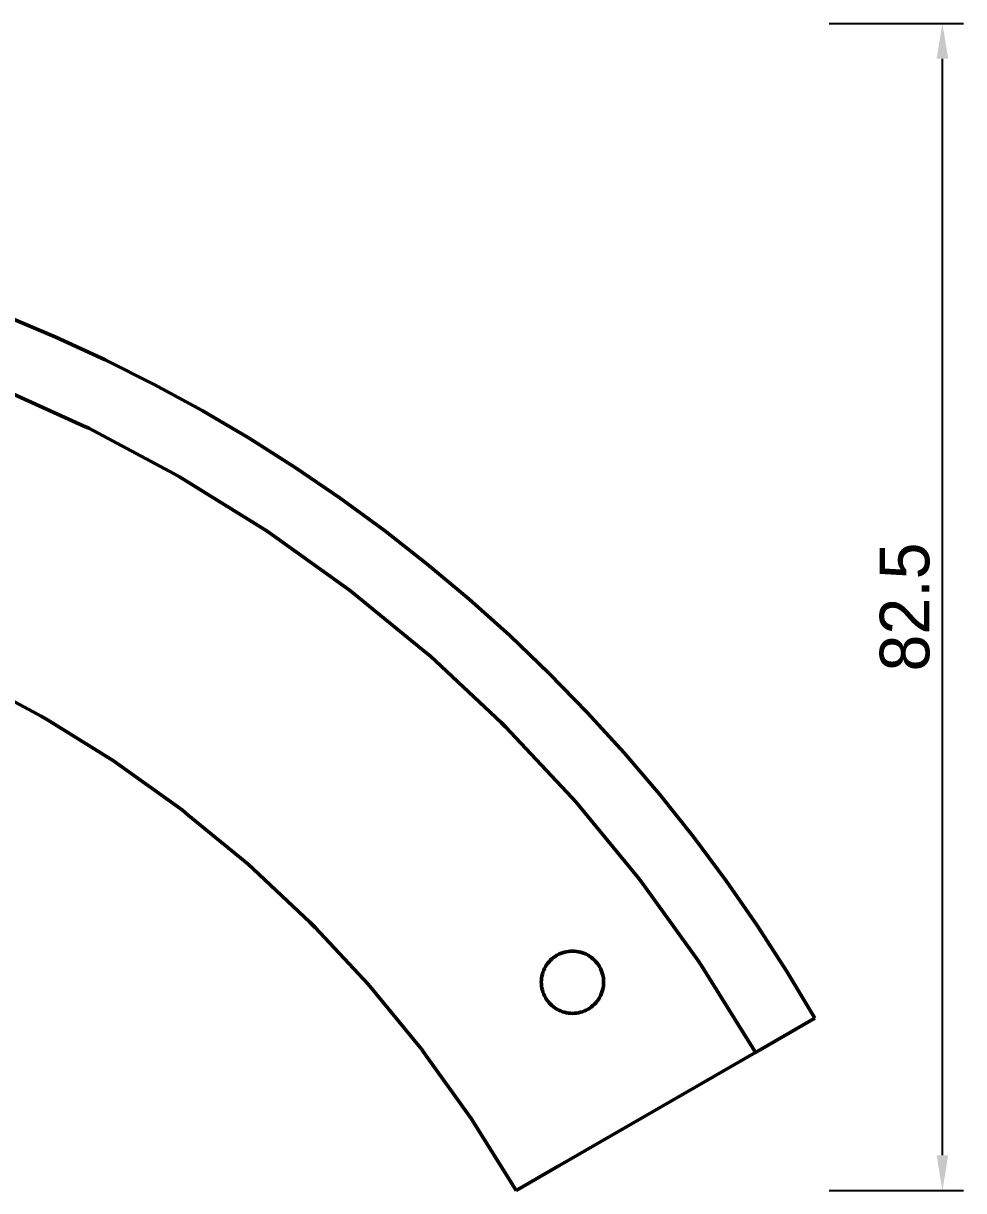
# Model space of a CAD drawing. Header units: millimetres. Extents: x 0 to 594, y 0 to 420.
# Drawn here: x 206.3 to 272.7, y 132.2 to 214.7 of the extents above; entities that cross this region are included whole.
import ezdxf

# ---------------------------------------------------------------- set-up
doc = ezdxf.new("R2010")
doc.units = ezdxf.units.MM
doc.linetypes.add('DASHED', pattern=[1.524, 1.27, -0.254])
for name, color, linetype, lineweight in [('COTAS', 7, 'CONTINUOUS', 25), ('OCULTA', 8, 'DASHED', 25), ('VISIBLE', 7, 'CONTINUOUS', 50)]:
    doc.layers.add(name, color=color, linetype=linetype, lineweight=lineweight)
doc.dimstyles.new('F3D_1000', dxfattribs={"dimtxt": 3.5, "dimasz": 2.5, "dimexe": 1.5, "dimexo": 1, "dimgap": 0.9, "dimtad": 1, "dimdec": 1, "dimdsep": 46, "dimcen": 2.5, "dimazin": 3, "dimtfac": 1, "dimtmove": 0, "dimatfit": 3})

msp = doc.modelspace()

# ---------------------------------------------------------------- linework, layer by layer
at = {"layer": 'OCULTA'}
for p, q in [((205.021, 194.017), (208.575, 192.519)), ((208.575, 192.519), (212.076, 190.904)), ((212.076, 190.904), (215.522, 189.173)), ((218.909, 187.329), (215.522, 189.173)), ((222.232, 185.373), (218.909, 187.329)), ((225.489, 183.308), (222.232, 185.373)), ((228.675, 181.136), (225.489, 183.308)), ((228.675, 181.136), (231.787, 178.859)), ((234.822, 176.479), (231.787, 178.859)), ((234.822, 176.479), (237.776, 174.001)), ((240.646, 171.425), (237.776, 174.001)), ((240.646, 171.425), (243.429, 168.756)), ((246.121, 165.995), (243.429, 168.756)), ((248.72, 163.147), (246.121, 165.995)), ((251.224, 160.213), (248.72, 163.147)), ((253.628, 157.199), (251.224, 160.213)), ((253.628, 157.199), (255.931, 154.105)), ((258.129, 150.938), (255.931, 154.105)), ((260.221, 147.698), (258.129, 150.938)), ((243.421, 148.384), (243.519, 148.489)), ((243.519, 148.489), (243.624, 148.587)), ((243.624, 148.587), (243.735, 148.678)), ((243.735, 148.678), (243.852, 148.762)), ((243.852, 148.762), (243.975, 148.838)), ((243.975, 148.838), (244.102, 148.906)), ((244.102, 148.906), (244.233, 148.966)), ((244.233, 148.966), (244.367, 149.016)), ((244.367, 149.016), (244.505, 149.058)), ((244.505, 149.058), (244.645, 149.091)), ((244.645, 149.091), (244.787, 149.114)), ((244.787, 149.114), (244.931, 149.128)), ((244.931, 149.128), (245.075, 149.133)), ((245.075, 149.133), (245.218, 149.128)), ((245.218, 149.128), (245.362, 149.114)), ((245.362, 149.114), (245.504, 149.091)), ((245.504, 149.091), (245.644, 149.058)), ((245.644, 149.058), (245.782, 149.016)), ((245.917, 148.966), (245.782, 149.016)), ((246.048, 148.906), (245.917, 148.966)), ((246.048, 148.906), (246.175, 148.838)), ((246.297, 148.762), (246.175, 148.838)), ((246.297, 148.762), (246.414, 148.678)), ((246.414, 148.678), (246.525, 148.587)), ((246.63, 148.489), (246.525, 148.587)), ((246.729, 148.384), (246.63, 148.489)), ((242.991, 147.64), (243.042, 147.775)), ((243.042, 147.775), (243.101, 147.906)), ((243.101, 147.906), (243.169, 148.033)), ((243.169, 148.033), (243.245, 148.155)), ((243.245, 148.155), (243.329, 148.272)), ((243.329, 148.272), (243.421, 148.384)), ((246.82, 148.272), (246.729, 148.384)), ((246.82, 148.272), (246.904, 148.155)), ((246.98, 148.033), (246.904, 148.155)), ((247.048, 147.906), (246.98, 148.033)), ((247.107, 147.775), (247.048, 147.906)), ((247.158, 147.64), (247.107, 147.775)), ((262.205, 144.391), (260.221, 147.698)), ((242.875, 146.933), (242.879, 147.077)), ((242.879, 146.789), (242.875, 146.933)), ((242.879, 147.077), (242.893, 147.22)), ((242.893, 147.22), (242.917, 147.362)), ((242.917, 147.362), (242.95, 147.503)), ((242.95, 147.503), (242.991, 147.64)), ((247.2, 147.503), (247.158, 147.64)), ((247.232, 147.362), (247.2, 147.503)), ((247.256, 147.22), (247.232, 147.362)), ((247.27, 147.077), (247.256, 147.22)), ((247.275, 146.933), (247.27, 147.077)), ((247.27, 146.789), (247.275, 146.933)), ((242.893, 146.646), (242.879, 146.789)), ((242.917, 146.504), (242.893, 146.646)), ((242.95, 146.364), (242.917, 146.504)), ((242.95, 146.364), (242.991, 146.226)), ((243.042, 146.091), (242.991, 146.226)), ((243.101, 145.96), (243.042, 146.091)), ((247.048, 145.96), (247.107, 146.091)), ((247.107, 146.091), (247.158, 146.226)), ((247.158, 146.226), (247.2, 146.364)), ((247.2, 146.364), (247.232, 146.504)), ((247.232, 146.504), (247.256, 146.646)), ((247.256, 146.646), (247.27, 146.789)), ((243.169, 145.833), (243.101, 145.96)), ((243.245, 145.711), (243.169, 145.833)), ((243.329, 145.594), (243.245, 145.711)), ((243.329, 145.594), (243.421, 145.483)), ((243.519, 145.377), (243.421, 145.483)), ((243.519, 145.377), (243.624, 145.279)), ((243.735, 145.188), (243.624, 145.279)), ((243.735, 145.188), (243.852, 145.104)), ((246.297, 145.104), (246.414, 145.188)), ((246.414, 145.188), (246.525, 145.279)), ((246.525, 145.279), (246.63, 145.377)), ((246.63, 145.377), (246.729, 145.483)), ((246.729, 145.483), (246.82, 145.594)), ((246.82, 145.594), (246.904, 145.711)), ((246.904, 145.711), (246.98, 145.833)), ((246.98, 145.833), (247.048, 145.96)), ((243.975, 145.028), (243.852, 145.104)), ((244.102, 144.96), (243.975, 145.028)), ((244.102, 144.96), (244.233, 144.901)), ((244.233, 144.901), (244.367, 144.85)), ((244.505, 144.808), (244.367, 144.85)), ((244.505, 144.808), (244.645, 144.775)), ((244.787, 144.752), (244.645, 144.775)), ((244.931, 144.738), (244.787, 144.752)), ((244.931, 144.738), (245.075, 144.733)), ((245.075, 144.733), (245.218, 144.738)), ((245.218, 144.738), (245.362, 144.752)), ((245.362, 144.752), (245.504, 144.775)), ((245.504, 144.775), (245.644, 144.808)), ((245.644, 144.808), (245.782, 144.85)), ((245.782, 144.85), (245.917, 144.901)), ((245.917, 144.901), (246.048, 144.96)), ((246.048, 144.96), (246.175, 145.028)), ((246.175, 145.028), (246.297, 145.104)), ((262.205, 144.391), (262.205, 144.391))]:
    msp.add_line(p, q, dxfattribs=at)
at = {"layer": 'VISIBLE'}
for p, q in [((205.021, 194.017), (208.575, 192.519)), ((205.021, 194.017), (208.575, 192.519)), ((208.575, 192.519), (212.076, 190.904)), ((208.575, 192.519), (208.575, 192.519)), ((208.575, 192.519), (212.076, 190.904)), ((212.076, 190.904), (215.522, 189.173)), ((212.076, 190.904), (212.076, 190.904)), ((212.076, 190.904), (215.522, 189.173)), ((210.526, 186.259), (204.284, 189.087)), ((218.909, 187.329), (215.522, 189.173)), ((215.522, 189.173), (215.522, 189.173)), ((215.522, 189.173), (218.909, 187.329)), ((222.232, 185.373), (218.909, 187.329)), ((218.909, 187.329), (218.909, 187.329)), ((218.909, 187.329), (222.232, 185.373)), ((210.526, 186.259), (210.909, 186.085)), ((210.909, 186.085), (216.953, 182.854)), ((225.489, 183.308), (222.232, 185.373)), ((222.232, 185.373), (222.232, 185.373)), ((222.232, 185.373), (225.489, 183.308)), ((228.675, 181.136), (225.489, 183.308)), ((225.489, 183.308), (225.489, 183.308)), ((225.489, 183.308), (228.675, 181.136)), ((217.324, 182.656), (216.953, 182.854)), ((217.324, 182.656), (223.144, 179.037)), ((228.675, 181.136), (231.787, 178.859)), ((228.675, 181.136), (228.675, 181.136)), ((228.675, 181.136), (231.787, 178.859)), ((223.501, 178.815), (223.144, 179.037)), ((223.501, 178.815), (229.072, 174.823)), ((234.822, 176.479), (231.787, 178.859)), ((231.787, 178.859), (231.787, 178.859)), ((231.787, 178.859), (234.822, 176.479)), ((234.822, 176.479), (237.776, 174.001)), ((234.822, 176.479), (234.822, 176.479)), ((234.822, 176.479), (237.776, 174.001)), ((229.414, 174.578), (229.072, 174.823)), ((234.712, 170.23), (229.414, 174.578)), ((240.646, 171.425), (237.776, 174.001)), ((237.776, 174.001), (237.776, 174.001)), ((237.776, 174.001), (240.646, 171.425)), ((240.646, 171.425), (243.429, 168.756)), ((240.646, 171.425), (240.646, 171.425)), ((240.646, 171.425), (243.429, 168.756)), ((235.037, 169.964), (234.712, 170.23)), ((235.037, 169.964), (240.039, 165.279)), ((207.56, 165.743), (202.737, 168.321)), ((207.56, 165.743), (202.737, 168.321)), ((246.121, 165.995), (243.429, 168.756)), ((243.429, 168.756), (243.429, 168.756)), ((243.429, 168.756), (246.121, 165.995)), ((248.72, 163.147), (246.121, 165.995)), ((246.121, 165.995), (246.121, 165.995)), ((246.121, 165.995), (248.72, 163.147)), ((208.007, 165.465), (207.56, 165.743)), ((208.007, 165.465), (207.56, 165.743)), ((207.56, 165.743), (207.56, 165.743)), ((208.007, 165.465), (212.651, 162.577)), ((212.651, 162.577), (208.007, 165.465)), ((240.039, 165.279), (240.346, 164.991)), ((245.031, 159.989), (240.346, 164.991)), ((213.08, 162.27), (212.651, 162.577)), ((213.08, 162.27), (212.651, 162.577)), ((212.651, 162.577), (212.651, 162.577)), ((251.224, 160.213), (248.72, 163.147)), ((248.72, 163.147), (248.72, 163.147)), ((248.72, 163.147), (251.224, 160.213)), ((217.525, 159.084), (213.08, 162.27)), ((217.525, 159.084), (213.08, 162.27)), ((253.628, 157.199), (251.224, 160.213)), ((251.224, 160.213), (251.224, 160.213)), ((251.224, 160.213), (253.628, 157.199)), ((245.318, 159.682), (245.031, 159.989)), ((245.318, 159.682), (249.666, 154.385)), ((217.933, 158.75), (217.525, 159.084)), ((217.933, 158.75), (217.525, 159.084)), ((217.525, 159.084), (217.525, 159.084)), ((222.16, 155.28), (217.933, 158.75)), ((222.16, 155.28), (217.933, 158.75)), ((253.628, 157.199), (255.931, 154.105)), ((253.628, 157.199), (253.628, 157.199)), ((253.628, 157.199), (255.931, 154.105)), ((222.16, 155.28), (222.545, 154.92)), ((222.545, 154.92), (222.16, 155.28)), ((222.16, 155.28), (222.16, 155.28)), ((226.536, 151.182), (222.545, 154.92)), ((226.536, 151.182), (222.545, 154.92)), ((249.933, 154.059), (249.666, 154.385)), ((253.925, 148.489), (249.933, 154.059)), ((258.129, 150.938), (255.931, 154.105)), ((255.931, 154.105), (255.931, 154.105)), ((255.931, 154.105), (258.129, 150.938)), ((226.897, 150.797), (226.536, 151.182)), ((226.897, 150.797), (226.536, 151.182)), ((226.536, 151.182), (226.536, 151.182)), ((230.635, 146.805), (226.897, 150.797)), ((230.635, 146.805), (226.897, 150.797)), ((260.221, 147.698), (258.129, 150.938)), ((258.129, 150.938), (258.129, 150.938)), ((258.129, 150.938), (260.221, 147.698)), ((243.421, 148.384), (243.519, 148.489)), ((243.519, 148.489), (243.421, 148.384)), ((243.519, 148.489), (243.624, 148.587)), ((243.624, 148.587), (243.519, 148.489)), ((243.519, 148.489), (243.519, 148.489)), ((243.624, 148.587), (243.735, 148.678)), ((243.735, 148.678), (243.624, 148.587)), ((243.624, 148.587), (243.624, 148.587)), ((243.735, 148.678), (243.852, 148.762)), ((243.852, 148.762), (243.735, 148.678)), ((243.735, 148.678), (243.735, 148.678)), ((243.852, 148.762), (243.975, 148.838)), ((243.975, 148.838), (243.852, 148.762)), ((243.852, 148.762), (243.852, 148.762)), ((243.975, 148.838), (244.102, 148.906)), ((244.102, 148.906), (243.975, 148.838)), ((243.975, 148.838), (243.975, 148.838)), ((244.102, 148.906), (244.233, 148.966)), ((244.233, 148.966), (244.102, 148.906)), ((244.102, 148.906), (244.102, 148.906)), ((244.233, 148.966), (244.367, 149.016)), ((244.367, 149.016), (244.233, 148.966)), ((244.233, 148.966), (244.233, 148.966)), ((244.367, 149.016), (244.505, 149.058)), ((244.505, 149.058), (244.367, 149.016)), ((244.367, 149.016), (244.367, 149.016)), ((244.505, 149.058), (244.645, 149.091)), ((244.645, 149.091), (244.505, 149.058)), ((244.505, 149.058), (244.505, 149.058)), ((244.645, 149.091), (244.787, 149.114)), ((244.787, 149.114), (244.645, 149.091)), ((244.645, 149.091), (244.645, 149.091)), ((244.787, 149.114), (244.931, 149.128)), ((244.931, 149.128), (244.787, 149.114)), ((244.787, 149.114), (244.787, 149.114)), ((244.931, 149.128), (245.075, 149.133)), ((245.075, 149.133), (244.931, 149.128)), ((244.931, 149.128), (244.931, 149.128)), ((245.075, 149.133), (245.218, 149.128)), ((245.218, 149.128), (245.075, 149.133)), ((245.075, 149.133), (245.075, 149.133)), ((245.218, 149.128), (245.218, 149.128)), ((245.218, 149.128), (245.362, 149.114)), ((245.362, 149.114), (245.218, 149.128)), ((245.362, 149.114), (245.504, 149.091)), ((245.504, 149.091), (245.362, 149.114)), ((245.362, 149.114), (245.362, 149.114)), ((245.504, 149.091), (245.644, 149.058)), ((245.644, 149.058), (245.504, 149.091)), ((245.504, 149.091), (245.504, 149.091)), ((245.644, 149.058), (245.782, 149.016)), ((245.782, 149.016), (245.644, 149.058)), ((245.644, 149.058), (245.644, 149.058)), ((245.782, 149.016), (245.917, 148.966)), ((245.917, 148.966), (245.782, 149.016)), ((245.782, 149.016), (245.782, 149.016)), ((246.048, 148.906), (245.917, 148.966)), ((246.048, 148.906), (245.917, 148.966)), ((245.917, 148.966), (245.917, 148.966)), ((246.048, 148.906), (246.175, 148.838)), ((246.175, 148.838), (246.048, 148.906)), ((246.048, 148.906), (246.048, 148.906)), ((246.175, 148.838), (246.297, 148.762)), ((246.297, 148.762), (246.175, 148.838)), ((246.175, 148.838), (246.175, 148.838)), ((246.297, 148.762), (246.414, 148.678)), ((246.414, 148.678), (246.297, 148.762)), ((246.297, 148.762), (246.297, 148.762)), ((246.414, 148.678), (246.525, 148.587)), ((246.525, 148.587), (246.414, 148.678)), ((246.414, 148.678), (246.414, 148.678)), ((246.63, 148.489), (246.525, 148.587)), ((246.63, 148.489), (246.525, 148.587)), ((246.525, 148.587), (246.525, 148.587)), ((246.729, 148.384), (246.63, 148.489)), ((246.729, 148.384), (246.63, 148.489)), ((246.63, 148.489), (246.63, 148.489)), ((254.17, 148.147), (253.925, 148.489)), ((242.991, 147.64), (243.042, 147.775)), ((243.042, 147.775), (242.991, 147.64)), ((243.042, 147.775), (243.101, 147.906)), ((243.101, 147.906), (243.042, 147.775)), ((243.042, 147.775), (243.042, 147.775)), ((243.101, 147.906), (243.169, 148.033)), ((243.169, 148.033), (243.101, 147.906)), ((243.101, 147.906), (243.101, 147.906)), ((243.169, 148.033), (243.245, 148.155)), ((243.245, 148.155), (243.169, 148.033)), ((243.169, 148.033), (243.169, 148.033)), ((243.245, 148.155), (243.329, 148.272)), ((243.329, 148.272), (243.245, 148.155)), ((243.245, 148.155), (243.245, 148.155)), ((243.329, 148.272), (243.421, 148.384)), ((243.421, 148.384), (243.329, 148.272)), ((243.329, 148.272), (243.329, 148.272)), ((243.421, 148.384), (243.421, 148.384)), ((246.82, 148.272), (246.729, 148.384)), ((246.82, 148.272), (246.729, 148.384)), ((246.729, 148.384), (246.729, 148.384)), ((246.82, 148.272), (246.904, 148.155)), ((246.904, 148.155), (246.82, 148.272)), ((246.82, 148.272), (246.82, 148.272)), ((246.98, 148.033), (246.904, 148.155)), ((246.98, 148.033), (246.904, 148.155)), ((246.904, 148.155), (246.904, 148.155)), ((247.048, 147.906), (246.98, 148.033)), ((247.048, 147.906), (246.98, 148.033)), ((246.98, 148.033), (246.98, 148.033)), ((247.107, 147.775), (247.048, 147.906)), ((247.107, 147.775), (247.048, 147.906)), ((247.048, 147.906), (247.048, 147.906)), ((247.158, 147.64), (247.107, 147.775)), ((247.158, 147.64), (247.107, 147.775)), ((247.107, 147.775), (247.107, 147.775)), ((257.789, 142.327), (254.17, 148.147)), ((262.205, 144.391), (260.221, 147.698)), ((260.221, 147.698), (260.221, 147.698)), ((260.221, 147.698), (262.205, 144.391)), ((242.875, 146.933), (242.879, 147.077)), ((242.879, 147.077), (242.875, 146.933)), ((242.879, 146.789), (242.875, 146.933)), ((242.875, 146.933), (242.875, 146.933)), ((242.875, 146.933), (242.879, 146.789)), ((242.879, 147.077), (242.893, 147.22)), ((242.893, 147.22), (242.879, 147.077)), ((242.879, 147.077), (242.879, 147.077)), ((242.893, 147.22), (242.917, 147.362)), ((242.917, 147.362), (242.893, 147.22)), ((242.893, 147.22), (242.893, 147.22)), ((242.917, 147.362), (242.95, 147.503)), ((242.95, 147.503), (242.917, 147.362)), ((242.917, 147.362), (242.917, 147.362)), ((242.95, 147.503), (242.991, 147.64)), ((242.991, 147.64), (242.95, 147.503)), ((242.95, 147.503), (242.95, 147.503)), ((242.991, 147.64), (242.991, 147.64)), ((247.2, 147.503), (247.158, 147.64)), ((247.2, 147.503), (247.158, 147.64)), ((247.158, 147.64), (247.158, 147.64)), ((247.232, 147.362), (247.2, 147.503)), ((247.232, 147.362), (247.2, 147.503)), ((247.2, 147.503), (247.2, 147.503)), ((247.256, 147.22), (247.232, 147.362)), ((247.256, 147.22), (247.232, 147.362)), ((247.232, 147.362), (247.232, 147.362)), ((247.27, 147.077), (247.256, 147.22)), ((247.27, 147.077), (247.256, 147.22)), ((247.256, 147.22), (247.256, 147.22)), ((247.275, 146.933), (247.27, 147.077)), ((247.275, 146.933), (247.27, 147.077)), ((247.27, 147.077), (247.27, 147.077)), ((247.27, 146.789), (247.275, 146.933)), ((247.27, 146.789), (247.275, 146.933)), ((247.275, 146.933), (247.275, 146.933)), ((230.635, 146.805), (230.969, 146.398)), ((230.969, 146.398), (230.635, 146.805)), ((230.635, 146.805), (230.635, 146.805)), ((234.439, 142.17), (230.969, 146.398)), ((234.439, 142.17), (230.969, 146.398)), ((242.893, 146.646), (242.879, 146.789)), ((242.879, 146.789), (242.879, 146.789)), ((242.879, 146.789), (242.893, 146.646)), ((242.917, 146.504), (242.893, 146.646)), ((242.893, 146.646), (242.893, 146.646)), ((242.893, 146.646), (242.917, 146.504)), ((242.95, 146.364), (242.917, 146.504)), ((242.917, 146.504), (242.917, 146.504)), ((242.917, 146.504), (242.95, 146.364)), ((242.991, 146.226), (242.95, 146.364)), ((242.95, 146.364), (242.95, 146.364)), ((242.95, 146.364), (242.991, 146.226)), ((243.042, 146.091), (242.991, 146.226)), ((242.991, 146.226), (242.991, 146.226)), ((242.991, 146.226), (243.042, 146.091)), ((243.101, 145.96), (243.042, 146.091)), ((243.042, 146.091), (243.042, 146.091)), ((243.042, 146.091), (243.101, 145.96)), ((247.048, 145.96), (247.107, 146.091)), ((247.048, 145.96), (247.107, 146.091)), ((247.107, 146.091), (247.158, 146.226)), ((247.107, 146.091), (247.158, 146.226)), ((247.107, 146.091), (247.107, 146.091)), ((247.158, 146.226), (247.2, 146.364)), ((247.158, 146.226), (247.2, 146.364)), ((247.158, 146.226), (247.158, 146.226)), ((247.2, 146.364), (247.232, 146.504)), ((247.2, 146.364), (247.232, 146.504)), ((247.2, 146.364), (247.2, 146.364)), ((247.232, 146.504), (247.256, 146.646)), ((247.232, 146.504), (247.256, 146.646)), ((247.232, 146.504), (247.232, 146.504)), ((247.256, 146.646), (247.27, 146.789)), ((247.256, 146.646), (247.27, 146.789)), ((247.256, 146.646), (247.256, 146.646)), ((247.27, 146.789), (247.27, 146.789)), ((243.169, 145.833), (243.101, 145.96)), ((243.101, 145.96), (243.101, 145.96)), ((243.101, 145.96), (243.169, 145.833)), ((243.245, 145.711), (243.169, 145.833)), ((243.169, 145.833), (243.169, 145.833)), ((243.169, 145.833), (243.245, 145.711)), ((243.329, 145.594), (243.245, 145.711)), ((243.245, 145.711), (243.245, 145.711)), ((243.245, 145.711), (243.329, 145.594)), ((243.329, 145.594), (243.421, 145.483)), ((243.329, 145.594), (243.329, 145.594)), ((243.329, 145.594), (243.421, 145.483)), ((243.519, 145.377), (243.421, 145.483)), ((243.421, 145.483), (243.421, 145.483)), ((243.421, 145.483), (243.519, 145.377)), ((243.519, 145.377), (243.624, 145.279)), ((243.519, 145.377), (243.519, 145.377)), ((243.519, 145.377), (243.624, 145.279)), ((243.735, 145.188), (243.624, 145.279)), ((243.624, 145.279), (243.624, 145.279)), ((243.624, 145.279), (243.735, 145.188)), ((243.735, 145.188), (243.852, 145.104)), ((243.735, 145.188), (243.735, 145.188)), ((243.735, 145.188), (243.852, 145.104)), ((246.297, 145.104), (246.414, 145.188)), ((246.297, 145.104), (246.414, 145.188)), ((246.414, 145.188), (246.525, 145.279)), ((246.414, 145.188), (246.525, 145.279)), ((246.414, 145.188), (246.414, 145.188)), ((246.525, 145.279), (246.63, 145.377)), ((246.525, 145.279), (246.63, 145.377)), ((246.525, 145.279), (246.525, 145.279)), ((246.63, 145.377), (246.729, 145.483)), ((246.63, 145.377), (246.729, 145.483)), ((246.63, 145.377), (246.63, 145.377)), ((246.729, 145.483), (246.82, 145.594)), ((246.729, 145.483), (246.82, 145.594)), ((246.729, 145.483), (246.729, 145.483)), ((246.82, 145.594), (246.904, 145.711)), ((246.82, 145.594), (246.904, 145.711)), ((246.82, 145.594), (246.82, 145.594)), ((246.904, 145.711), (246.98, 145.833)), ((246.904, 145.711), (246.98, 145.833)), ((246.904, 145.711), (246.904, 145.711)), ((246.98, 145.833), (247.048, 145.96)), ((246.98, 145.833), (247.048, 145.96)), ((246.98, 145.833), (246.98, 145.833)), ((247.048, 145.96), (247.048, 145.96)), ((241.098, 132.205), (262.205, 144.391)), ((262.205, 144.391), (241.098, 132.205)), ((243.975, 145.028), (243.852, 145.104)), ((243.852, 145.104), (243.852, 145.104)), ((243.852, 145.104), (243.975, 145.028)), ((244.102, 144.96), (243.975, 145.028)), ((243.975, 145.028), (243.975, 145.028)), ((243.975, 145.028), (244.102, 144.96)), ((244.102, 144.96), (244.233, 144.901)), ((244.102, 144.96), (244.102, 144.96)), ((244.102, 144.96), (244.233, 144.901)), ((244.233, 144.901), (244.367, 144.85)), ((244.233, 144.901), (244.233, 144.901)), ((244.233, 144.901), (244.367, 144.85)), ((244.367, 144.85), (244.505, 144.808)), ((244.367, 144.85), (244.367, 144.85)), ((244.367, 144.85), (244.505, 144.808)), ((244.505, 144.808), (244.645, 144.775)), ((244.505, 144.808), (244.505, 144.808)), ((244.505, 144.808), (244.645, 144.775)), ((244.787, 144.752), (244.645, 144.775)), ((244.645, 144.775), (244.645, 144.775)), ((244.645, 144.775), (244.787, 144.752)), ((244.787, 144.752), (244.931, 144.738)), ((244.787, 144.752), (244.787, 144.752)), ((244.787, 144.752), (244.931, 144.738)), ((244.931, 144.738), (245.075, 144.733)), ((244.931, 144.738), (244.931, 144.738)), ((244.931, 144.738), (245.075, 144.733)), ((245.075, 144.733), (245.218, 144.738)), ((245.075, 144.733), (245.218, 144.738)), ((245.075, 144.733), (245.075, 144.733)), ((245.218, 144.738), (245.218, 144.738)), ((245.218, 144.738), (245.362, 144.752)), ((245.218, 144.738), (245.362, 144.752)), ((245.362, 144.752), (245.504, 144.775)), ((245.362, 144.752), (245.504, 144.775)), ((245.362, 144.752), (245.362, 144.752)), ((245.504, 144.775), (245.644, 144.808)), ((245.504, 144.775), (245.644, 144.808)), ((245.504, 144.775), (245.504, 144.775)), ((245.644, 144.808), (245.782, 144.85)), ((245.644, 144.808), (245.782, 144.85)), ((245.644, 144.808), (245.644, 144.808)), ((245.782, 144.85), (245.917, 144.901)), ((245.782, 144.85), (245.917, 144.901)), ((245.782, 144.85), (245.782, 144.85)), ((245.917, 144.901), (246.048, 144.96)), ((245.917, 144.901), (246.048, 144.96)), ((245.917, 144.901), (245.917, 144.901)), ((246.048, 144.96), (246.175, 145.028)), ((246.048, 144.96), (246.175, 145.028)), ((246.048, 144.96), (246.048, 144.96)), ((246.175, 145.028), (246.297, 145.104)), ((246.175, 145.028), (246.297, 145.104)), ((246.175, 145.028), (246.175, 145.028)), ((246.297, 145.104), (246.297, 145.104)), ((258.011, 141.97), (262.205, 144.391)), ((262.205, 144.391), (262.205, 144.391)), ((262.205, 144.391), (262.205, 144.391)), ((234.439, 142.17), (234.439, 142.17)), ((234.746, 141.742), (234.439, 142.17)), ((234.746, 141.742), (234.439, 142.17)), ((244.076, 133.925), (258.011, 141.97)), ((258.011, 141.97), (257.789, 142.327)), ((234.746, 141.742), (237.931, 137.297)), ((237.931, 137.297), (234.746, 141.742)), ((238.21, 136.849), (237.931, 137.297)), ((238.21, 136.849), (237.931, 137.297)), ((237.931, 137.297), (237.931, 137.297)), ((241.098, 132.205), (238.21, 136.849)), ((241.098, 132.205), (238.21, 136.849)), ((241.098, 132.205), (244.076, 133.925)), ((241.098, 132.205), (241.098, 132.205)), ((241.098, 132.205), (241.098, 132.205))]:
    msp.add_line(p, q, dxfattribs=at)

# ---------------------------------------------------------------- dimensions: what is measured, and where the dimension line sits
at = {"layer": 'COTAS'}
msp.add_linear_dim(base=(271.205, 132.205), p1=(262.205, 132.205), p2=(262.205, 214.691), angle=90, dimstyle='F3D_1000', dxfattribs=at).render()

doc.saveas('drawing.dxf')
